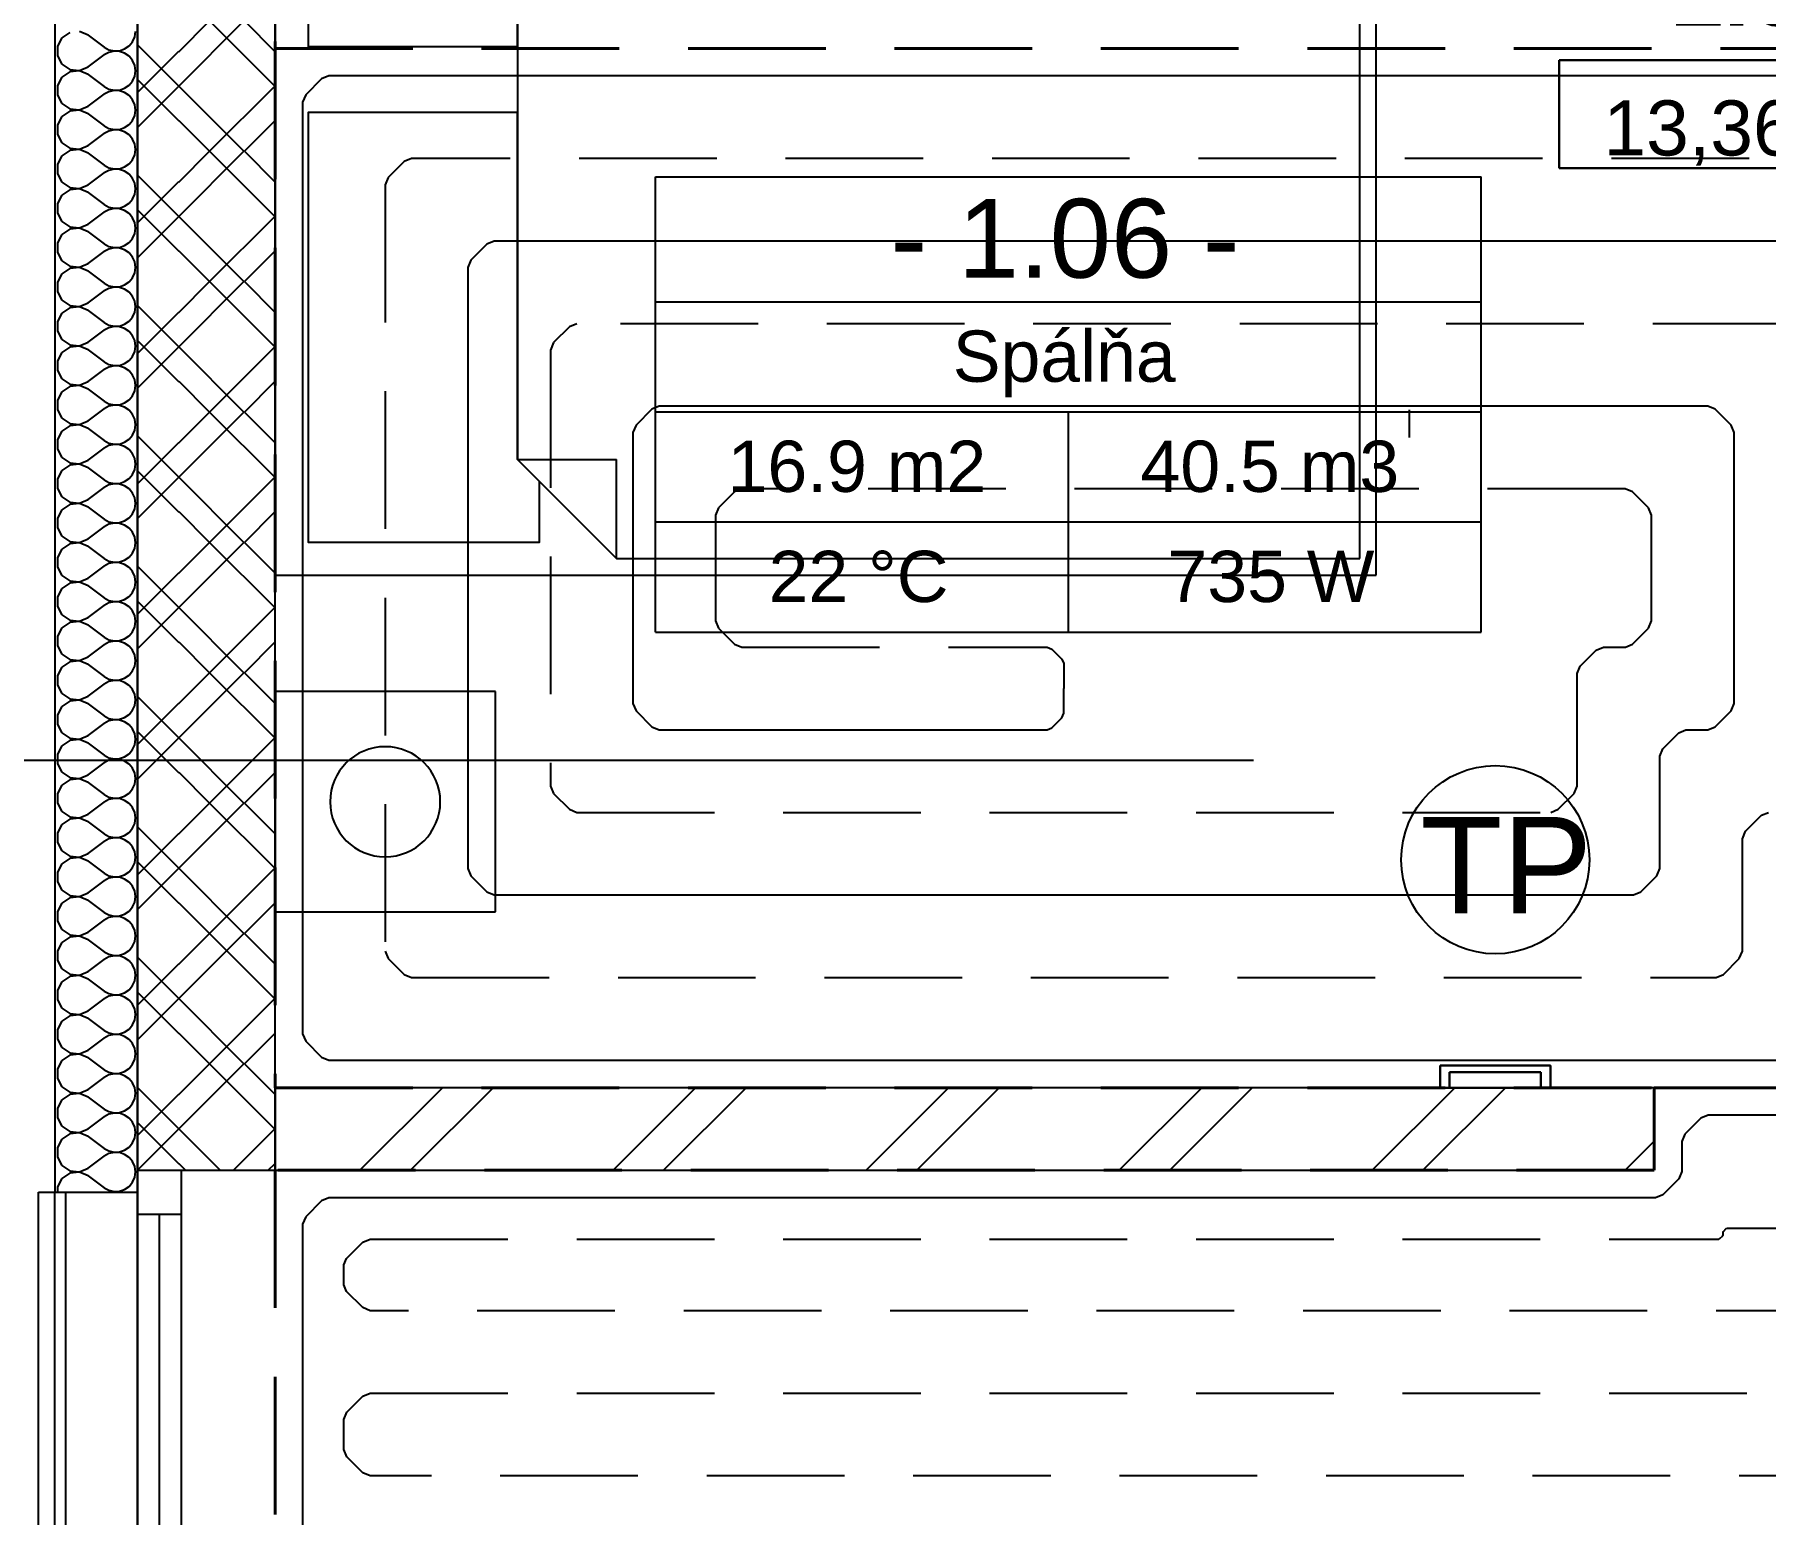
# Model space of a CAD drawing. Header units: millimetres. Extents: x 1046 to 74297, y -4150 to 54562.
# Drawn here: x 11103 to 14246, y 6105 to 8792 of the extents above; entities that cross this region are included whole.
import ezdxf
from ezdxf.enums import TextEntityAlignment as Align

# ---------------------------------------------------------------- set-up
doc = ezdxf.new("R2010")
doc.units = ezdxf.units.MM
doc.linetypes.add('DASH', pattern=[75, 50, -25])
for name, color, linetype in [('1__NP___MIESTNOSTIUK', 7, 'Continuous'), ('Interiér - nábytok', 252, 'Continuous'), ('Konstrukce – Dělicí čáry vrstev', 252, 'Continuous'), ('Konštrukcie - vodorovné nosné', 252, 'Continuous'), ('Konštrukcie - zvislé nosné', 252, 'Continuous'), ('ODVODN__POTRUBIE___PODL__VYK_', 7, 'Continuous'), ('OKRAJOV__DILAT_CIA_PDL', 2, 'Continuous'), ('Otvory – Okna', 252, 'Continuous'), ('PODLAHOVKA', 7, 'Continuous'), ('TABU_KY', 7, 'Continuous'), ('vyk-privod2', 7, 'Continuous'), ('vyk-vratka-ZARIADENIE', 7, 'Continuous'), ('Výplně – Řezové', 252, 'Continuous'), ('Z_NA_PRECHODOV_CH_POTRUB_', 7, 'Continuous'), ('Zóny', 252, 'Continuous'), ('Zóny – Razítka', 252, 'Continuous')]:
    doc.layers.add(name, color=color, linetype=linetype)
doc.layers.add('vyk_POPIS', color=7, linetype='Continuous', lineweight=20)
doc.styles.add('ARIAL', font='arial.ttf')
doc.styles.add('GENEROVANÝ_STYL_1', font='arial.ttf')
doc.styles.add('GENEROVANÝ_STYL_2', font='arialbd.ttf')

# ---------------------------------------------------------------- blocks, each defined once
blk = doc.blocks.new('Deska_26_1', base_point=(43748, 187047))
at = {"layer": 'Konštrukcie - vodorovné nosné', "flags": 128}
blk.add_lwpolyline([(43748, 187047), (43748, 566047), (561248, 566047), (561248, 1028547), (831248, 1028547), (831248, 137047), (623748, 137047), (623748, 187047), (507824, 187047)], close=True, dxfattribs=at)
blk = doc.blocks.new('SPÁLŇA_1.06_6_1', base_point=(191408, 459084))
at = {"layer": 'Zóny – Razítka'}
for p, q in [((209966, 458102), (172850, 458102)), ((172850, 458102), (172850, 448281)), ((172850, 458102), (209966, 458102)), ((172850, 448281), (172850, 458102)), ((209966, 448281), (209966, 458102)), ((209966, 458102), (209966, 448281)), ((172850, 448281), (209966, 448281)), ((209966, 448281), (172850, 448281))]:
    blk.add_line(p, q, dxfattribs=at)
at = {"layer": 'Zóny – Razítka', "insert": (191408, 455906), "char_height": 5000, "attachment_point": 2, "style": 'GENEROVANÝ_STYL_1'}
blk.add_mtext('\\A1;{\\pqc;\\pt0,2500;\\fArial|b0|i0|c238|p0;\\W1.000000;13,36\\fArial|b0|i0|c238|p0;\\W1.000000;\\A1{\\H.66x;\\S^  ;}\\fArial|b0|i0|c238|p0;\\W1.000000; m\\fArial|b0|i0|c238|p0;\\W1.000000;\\A1{\\H.66x;\\S2^  ;}}', dxfattribs=at)
at = {"layer": 'Zóny – Razítka'}
for tag, height, style, p in [('DUMMY_849', 6250, 'GENEROVANÝ_STYL_2', (199749, 468906)), ('ROOM_NUMBER', 6250, 'GENEROVANÝ_STYL_2', (191408, 467477)), ('DUMMY_850', 5000, 'GENEROVANÝ_STYL_1', (177761, 457120))]:
    blk.add_attdef(tag, text='', height=height, dxfattribs=dict(at, style=style)).set_placement(p, align=Align.TOP_CENTER)
blk = doc.blocks.new('Rozložení postele 27[9]_1', base_point=(56248, 456342))
at = {"layer": 'Interiér - nábytok'}
for p, q in [((56248, 501342), (56248, 411342)), ((154748, 456342), (154748, 499842)), ((156248, 411342), (156248, 501342)), ((78248, 490842), (78248, 456342)), ((78248, 456342), (78248, 421842)), ((154748, 412842), (154748, 456342)), ((78248, 421842), (87248, 412842)), ((78248, 421842), (87248, 421842)), ((87248, 412842), (87248, 421842)), ((87248, 412842), (154748, 412842)), ((56248, 411342), (156248, 411342)), ((76248, 400757), (56248, 400757)), ((56248, 400757), (56248, 380757)), ((76248, 380757), (76248, 400757)), ((56248, 380757), (76248, 380757))]:
    blk.add_line(p, q, dxfattribs=at)
at = {"layer": 'Interiér - nábytok', "flags": 128}
for points in [[(78248, 490842), (80248, 492842), (80248, 498342), (59248, 498342), (59248, 459342), (78248, 459342)], [(78248, 453342), (59248, 453342), (59248, 414342), (80248, 414342), (80248, 419842), (78248, 421842)]]:
    blk.add_lwpolyline(points, close=True, dxfattribs=at)
blk.add_lwpolyline([(66248, 395757, 1), (66248, 385757, 1)], format="xyb", close=True, dxfattribs=at)
blk = doc.blocks.new('Zeď_17_1', base_point=(56248, 357297))
at = {"layer": 'Výplně – Řezové'}
h = blk.add_hatch(dxfattribs=at)
h.set_pattern_fill('OBECNÁ___DVOJITÁ_1_4__1__E3', color=256, style=0, pattern_type=2)
h.set_pattern_definition([(45, (0, 0), (-11490.5, 11490.5), []), (45, (-2298, 2298), (-11490.5, 11490.5), [])])
h.paths.add_polyline_path([(56248, 357297), (181498, 357297), (181498, 364797), (56248, 364797)])
at = {"layer": 'Konštrukcie - zvislé nosné', "flags": 128}
for points in [[(181498, 364797), (56248, 364797)], [(56248, 364797), (56248, 357297)], [(181498, 357297), (181498, 364797)], [(56248, 357297), (181498, 357297)]]:
    blk.add_lwpolyline(points, dxfattribs=at)
blk = doc.blocks.new('*X214')
at = {"layer": 'Výplně – Řezové'}
for p, q in [((37616, 460612), (36891, 460130)), ((39284, 460357), (38482, 460694)), ((43502, 460226), (43570, 460714)), ((36891, 460130), (36480, 459363)), ((36480, 459363), (36480, 458494)), ((39284, 460357), (40712, 459286)), ((40712, 459286), (41144, 459047)), ((41144, 459047), (41623, 458936)), ((42116, 458960), (42582, 459117)), ((42582, 459117), (42988, 459396)), ((42988, 459396), (43303, 459775)), ((43303, 459775), (43502, 460226)), ((36480, 458494), (36891, 457727)), ((36891, 457727), (37616, 457245)), ((38482, 457163), (39284, 457500)), ((39284, 457500), (40712, 458571)), ((41144, 458810), (40712, 458571)), ((41623, 458921), (41144, 458810)), ((41623, 458936), (42116, 458960)), ((42116, 458897), (41623, 458921)), ((42582, 458740), (42116, 458897)), ((42988, 458461), (42582, 458740)), ((43303, 458082), (42988, 458461)), ((43502, 457631), (43303, 458082)), ((43570, 457143), (43502, 457631)), ((36891, 456559), (36480, 455792)), ((37616, 457040), (36891, 456559)), ((37616, 457245), (38482, 457163)), ((38482, 457122), (37616, 457040)), ((39284, 456786), (38482, 457122)), ((39284, 456786), (40712, 455714)), ((42582, 455546), (42988, 455825)), ((42988, 455825), (43303, 456204)), ((43303, 456204), (43502, 456655)), ((43502, 456655), (43570, 457143)), ((36480, 455792), (36480, 454922)), ((36480, 454922), (36891, 454156)), ((39284, 453929), (40712, 455000)), ((40712, 455714), (41144, 455476)), ((41144, 455238), (40712, 455000)), ((41144, 455476), (41623, 455364)), ((41623, 455350), (41144, 455238)), ((41623, 455364), (42116, 455388)), ((42116, 455326), (41623, 455350)), ((42116, 455388), (42582, 455546)), ((42582, 455169), (42116, 455326)), ((42988, 454890), (42582, 455169)), ((43303, 454510), (42988, 454890)), ((43502, 454059), (43303, 454510)), ((36891, 452987), (36480, 452221)), ((36891, 454156), (37616, 453674)), ((37616, 453469), (36891, 452987)), ((37616, 453674), (38482, 453592)), ((38482, 453551), (37616, 453469)), ((38482, 453592), (39284, 453929)), ((39284, 453214), (38482, 453551)), ((39284, 453214), (40712, 452143)), ((43303, 452633), (43502, 453083)), ((43570, 453571), (43502, 454059)), ((43502, 453083), (43570, 453571)), ((36480, 452221), (36480, 451351)), ((36480, 451351), (36891, 450584)), ((39284, 450357), (40712, 451429)), ((40712, 452143), (41144, 451904)), ((41144, 451667), (40712, 451429)), ((41144, 451904), (41623, 451793)), ((41623, 451778), (41144, 451667)), ((41623, 451793), (42116, 451817)), ((42116, 451755), (41623, 451778)), ((42116, 451817), (42582, 451974)), ((42582, 451597), (42116, 451755)), ((42582, 451974), (42988, 452253)), ((42988, 451318), (42582, 451597)), ((42988, 452253), (43303, 452633)), ((43303, 450939), (42988, 451318)), ((36891, 450584), (37616, 450103)), ((37616, 449897), (36891, 449416)), ((37616, 450103), (38482, 450020)), ((38482, 449980), (37616, 449897)), ((38482, 450020), (39284, 450357)), ((39284, 449643), (38482, 449980)), ((39284, 449643), (40712, 448571)), ((43502, 450488), (43303, 450939)), ((43570, 450000), (43502, 450488)), ((43502, 449512), (43570, 450000)), ((36891, 449416), (36480, 448649)), ((36480, 448649), (36480, 447779)), ((40712, 448571), (41144, 448333)), ((41144, 448096), (40712, 447857)), ((41144, 448333), (41623, 448222)), ((41623, 448207), (41144, 448096)), ((41623, 448222), (42116, 448245)), ((42116, 448183), (41623, 448207)), ((42116, 448245), (42582, 448403)), ((42582, 448026), (42116, 448183)), ((42582, 448403), (42988, 448682)), ((42988, 447747), (42582, 448026)), ((42988, 448682), (43303, 449061)), ((43303, 449061), (43502, 449512)), ((36480, 447779), (36891, 447013)), ((36891, 447013), (37616, 446531)), ((37616, 446531), (38482, 446449)), ((38482, 446408), (37616, 446326)), ((38482, 446449), (39284, 446786)), ((39284, 446071), (38482, 446408)), ((39284, 446786), (40712, 447857)), ((43303, 447367), (42988, 447747)), ((43502, 446917), (43303, 447367)), ((43570, 446429), (43502, 446917)), ((43502, 445941), (43570, 446429)), ((36891, 445844), (36480, 445078)), ((36480, 445078), (36480, 444208)), ((37616, 446326), (36891, 445844)), ((39284, 446071), (40712, 445000)), ((40712, 445000), (41144, 444762)), ((42116, 444674), (42582, 444831)), ((42582, 444831), (42988, 445110)), ((42988, 445110), (43303, 445490)), ((43303, 445490), (43502, 445941)), ((36480, 444208), (36891, 443441)), ((36891, 443441), (37616, 442960)), ((39284, 443214), (40712, 444286)), ((41144, 444524), (40712, 444286)), ((41144, 444762), (41623, 444650)), ((41623, 444636), (41144, 444524)), ((41623, 444650), (42116, 444674)), ((42116, 444612), (41623, 444636)), ((42582, 444454), (42116, 444612)), ((42988, 444175), (42582, 444454)), ((43303, 443796), (42988, 444175)), ((43502, 443345), (43303, 443796)), ((43570, 442857), (43502, 443345)), ((36891, 442273), (36480, 441506)), ((37616, 442755), (36891, 442273)), ((37616, 442960), (38482, 442878)), ((38482, 442837), (37616, 442755)), ((38482, 442878), (39284, 443214)), ((39284, 442500), (38482, 442837)), ((39284, 442500), (40712, 441429)), ((42988, 441539), (43303, 441918)), ((43303, 441918), (43502, 442369)), ((43502, 442369), (43570, 442857)), ((36480, 441506), (36480, 440637)), ((36480, 440637), (36891, 439870)), ((39284, 439643), (40712, 440714)), ((40712, 441429), (41144, 441190)), ((41144, 440953), (40712, 440714)), ((41144, 441190), (41623, 441079)), ((41623, 441064), (41144, 440953)), ((41623, 441079), (42116, 441103)), ((42116, 441040), (41623, 441064)), ((42116, 441103), (42582, 441260)), ((42582, 440883), (42116, 441040)), ((42582, 441260), (42988, 441539)), ((42988, 440604), (42582, 440883)), ((43303, 440225), (42988, 440604)), ((43502, 439774), (43303, 440225)), ((36891, 438702), (36480, 437935)), ((36891, 439870), (37616, 439388)), ((37616, 439183), (36891, 438702)), ((37616, 439388), (38482, 439306)), ((38482, 439265), (37616, 439183)), ((38482, 439306), (39284, 439643)), ((39284, 438929), (38482, 439265)), ((39284, 438929), (40712, 437857)), ((43303, 438347), (43502, 438798)), ((43570, 439286), (43502, 439774)), ((43502, 438798), (43570, 439286)), ((36480, 437935), (36480, 437065)), ((36480, 437065), (36891, 436298)), ((39284, 436071), (40712, 437143)), ((40712, 437857), (41144, 437619)), ((41144, 437381), (40712, 437143)), ((41144, 437619), (41623, 437507)), ((41623, 437493), (41144, 437381)), ((41623, 437507), (42116, 437531)), ((42116, 437469), (41623, 437493)), ((42116, 437531), (42582, 437689)), ((42582, 437311), (42116, 437469)), ((42582, 437689), (42988, 437968)), ((42988, 437032), (42582, 437311)), ((42988, 437968), (43303, 438347)), ((43303, 436653), (42988, 437032)), ((36891, 436298), (37616, 435817)), ((37616, 435612), (36891, 435130)), ((37616, 435817), (38482, 435735)), ((38482, 435694), (37616, 435612)), ((38482, 435735), (39284, 436071)), ((39284, 435357), (38482, 435694)), ((43502, 436202), (43303, 436653)), ((43570, 435714), (43502, 436202)), ((43502, 435226), (43570, 435714)), ((36891, 435130), (36480, 434363)), ((36480, 434363), (36480, 433494)), ((39284, 435357), (40712, 434286)), ((40712, 434286), (41144, 434047)), ((41144, 434047), (41623, 433936)), ((41623, 433921), (41144, 433810)), ((41623, 433936), (42116, 433960)), ((42116, 433897), (41623, 433921)), ((42116, 433960), (42582, 434117)), ((42582, 433740), (42116, 433897)), ((42582, 434117), (42988, 434396)), ((42988, 434396), (43303, 434775)), ((43303, 434775), (43502, 435226)), ((36480, 433494), (36891, 432727)), ((36891, 432727), (37616, 432245)), ((37616, 432245), (38482, 432163)), ((38482, 432163), (39284, 432500)), ((39284, 432500), (40712, 433571)), ((41144, 433810), (40712, 433571)), ((42988, 433461), (42582, 433740)), ((43303, 433082), (42988, 433461)), ((43502, 432631), (43303, 433082)), ((43570, 432143), (43502, 432631)), ((36891, 431559), (36480, 430792)), ((36480, 430792), (36480, 429922)), ((37616, 432040), (36891, 431559)), ((38482, 432122), (37616, 432040)), ((39284, 431786), (38482, 432122)), ((39284, 431786), (40712, 430714)), ((40712, 430714), (41144, 430476)), ((42582, 430546), (42988, 430825)), ((42988, 430825), (43303, 431204)), ((43303, 431204), (43502, 431655)), ((43502, 431655), (43570, 432143)), ((36480, 429922), (36891, 429156)), ((36891, 429156), (37616, 428674)), ((39284, 428929), (40712, 430000)), ((41144, 430238), (40712, 430000)), ((41144, 430476), (41623, 430364)), ((41623, 430350), (41144, 430238)), ((41623, 430364), (42116, 430388)), ((42116, 430326), (41623, 430350)), ((42116, 430388), (42582, 430546)), ((42582, 430169), (42116, 430326)), ((42988, 429890), (42582, 430169)), ((43303, 429510), (42988, 429890)), ((43502, 429059), (43303, 429510)), ((36891, 427987), (36480, 427221)), ((37616, 428469), (36891, 427987)), ((37616, 428674), (38482, 428592)), ((38482, 428551), (37616, 428469)), ((38482, 428592), (39284, 428929)), ((39284, 428214), (38482, 428551)), ((39284, 428214), (40712, 427143)), ((42988, 427253), (43303, 427633)), ((43303, 427633), (43502, 428083)), ((43570, 428571), (43502, 429059)), ((43502, 428083), (43570, 428571)), ((36480, 427221), (36480, 426351)), ((36480, 426351), (36891, 425584)), ((39284, 425357), (40712, 426429)), ((40712, 427143), (41144, 426904)), ((41144, 426667), (40712, 426429)), ((41144, 426904), (41623, 426793)), ((41623, 426778), (41144, 426667)), ((41623, 426793), (42116, 426817)), ((42116, 426755), (41623, 426778)), ((42116, 426817), (42582, 426974)), ((42582, 426597), (42116, 426755)), ((42582, 426974), (42988, 427253)), ((42988, 426318), (42582, 426597)), ((43303, 425939), (42988, 426318)), ((36891, 424416), (36480, 423649)), ((36891, 425584), (37616, 425103)), ((37616, 424897), (36891, 424416)), ((37616, 425103), (38482, 425020)), ((38482, 424980), (37616, 424897)), ((38482, 425020), (39284, 425357)), ((39284, 424643), (38482, 424980)), ((39284, 424643), (40712, 423571)), ((43502, 425488), (43303, 425939)), ((43303, 424061), (43502, 424512)), ((43570, 425000), (43502, 425488)), ((43502, 424512), (43570, 425000)), ((36480, 423649), (36480, 422779)), ((39284, 421786), (40712, 422857)), ((40712, 423571), (41144, 423333)), ((41144, 423096), (40712, 422857)), ((41144, 423333), (41623, 423222)), ((41623, 423207), (41144, 423096)), ((41623, 423222), (42116, 423245)), ((42116, 423183), (41623, 423207)), ((42116, 423245), (42582, 423403)), ((42582, 423026), (42116, 423183)), ((42582, 423403), (42988, 423682)), ((42988, 422747), (42582, 423026)), ((42988, 423682), (43303, 424061)), ((36480, 422779), (36891, 422013)), ((36891, 422013), (37616, 421531)), ((37616, 421326), (36891, 420844)), ((37616, 421531), (38482, 421449)), ((38482, 421408), (37616, 421326)), ((38482, 421449), (39284, 421786)), ((39284, 421071), (38482, 421408)), ((43303, 422367), (42988, 422747)), ((43502, 421917), (43303, 422367)), ((43570, 421429), (43502, 421917)), ((43502, 420941), (43570, 421429)), ((36891, 420844), (36480, 420078)), ((36480, 420078), (36480, 419208)), ((39284, 421071), (40712, 420000)), ((40712, 420000), (41144, 419762)), ((41144, 419762), (41623, 419650)), ((41623, 419650), (42116, 419674)), ((42116, 419674), (42582, 419831)), ((42582, 419831), (42988, 420110)), ((42988, 420110), (43303, 420490)), ((43303, 420490), (43502, 420941)), ((36480, 419208), (36891, 418441)), ((36891, 418441), (37616, 417960)), ((38482, 417878), (39284, 418214)), ((39284, 418214), (40712, 419286)), ((41144, 419524), (40712, 419286)), ((41623, 419636), (41144, 419524)), ((42116, 419612), (41623, 419636)), ((42582, 419454), (42116, 419612)), ((42988, 419175), (42582, 419454)), ((43303, 418796), (42988, 419175)), ((43502, 418345), (43303, 418796)), ((43570, 417857), (43502, 418345)), ((36891, 417273), (36480, 416506)), ((37616, 417755), (36891, 417273)), ((37616, 417960), (38482, 417878)), ((38482, 417837), (37616, 417755)), ((39284, 417500), (38482, 417837)), ((39284, 417500), (40712, 416429)), ((42582, 416260), (42988, 416539)), ((42988, 416539), (43303, 416918)), ((43303, 416918), (43502, 417369)), ((43502, 417369), (43570, 417857)), ((36480, 416506), (36480, 415637)), ((36480, 415637), (36891, 414870)), ((39284, 414643), (40712, 415714)), ((40712, 416429), (41144, 416190)), ((41144, 415953), (40712, 415714)), ((41144, 416190), (41623, 416079)), ((41623, 416064), (41144, 415953)), ((41623, 416079), (42116, 416103)), ((42116, 416040), (41623, 416064)), ((42116, 416103), (42582, 416260)), ((42582, 415883), (42116, 416040)), ((42988, 415604), (42582, 415883)), ((43303, 415225), (42988, 415604)), ((43502, 414774), (43303, 415225)), ((36891, 413702), (36480, 412935)), ((36891, 414870), (37616, 414388)), ((37616, 414183), (36891, 413702)), ((37616, 414388), (38482, 414306)), ((38482, 414265), (37616, 414183)), ((38482, 414306), (39284, 414643)), ((39284, 413929), (38482, 414265)), ((39284, 413929), (40712, 412857)), ((43303, 413347), (43502, 413798)), ((43570, 414286), (43502, 414774)), ((43502, 413798), (43570, 414286)), ((36480, 412935), (36480, 412065)), ((36480, 412065), (36891, 411298)), ((39284, 411071), (40712, 412143)), ((40712, 412857), (41144, 412619)), ((41144, 412381), (40712, 412143)), ((41144, 412619), (41623, 412507)), ((41623, 412493), (41144, 412381)), ((41623, 412507), (42116, 412531)), ((42116, 412469), (41623, 412493)), ((42116, 412531), (42582, 412689)), ((42582, 412311), (42116, 412469)), ((42582, 412689), (42988, 412968)), ((42988, 412032), (42582, 412311)), ((42988, 412968), (43303, 413347)), ((43303, 411653), (42988, 412032)), ((36891, 411298), (37616, 410817)), ((37616, 410612), (36891, 410130)), ((37616, 410817), (38482, 410735)), ((38482, 410694), (37616, 410612)), ((38482, 410735), (39284, 411071)), ((39284, 410357), (38482, 410694)), ((39284, 410357), (40712, 409286)), ((43502, 411202), (43303, 411653)), ((43570, 410714), (43502, 411202)), ((43502, 410226), (43570, 410714)), ((36891, 410130), (36480, 409363)), ((36480, 409363), (36480, 408494)), ((40712, 409286), (41144, 409047)), ((41144, 408810), (40712, 408571)), ((41144, 409047), (41623, 408936)), ((41623, 408921), (41144, 408810)), ((41623, 408936), (42116, 408960)), ((42116, 408897), (41623, 408921)), ((42116, 408960), (42582, 409117)), ((42582, 408740), (42116, 408897)), ((42582, 409117), (42988, 409396)), ((42988, 408461), (42582, 408740)), ((42988, 409396), (43303, 409775)), ((43303, 409775), (43502, 410226)), ((36480, 408494), (36891, 407727)), ((36891, 407727), (37616, 407245)), ((37616, 407245), (38482, 407163)), ((38482, 407122), (37616, 407040)), ((38482, 407163), (39284, 407500)), ((39284, 406786), (38482, 407122)), ((39284, 407500), (40712, 408571)), ((43303, 408082), (42988, 408461)), ((43502, 407631), (43303, 408082)), ((43570, 407143), (43502, 407631)), ((43502, 406655), (43570, 407143)), ((36891, 406559), (36480, 405792)), ((36480, 405792), (36480, 404922)), ((37616, 407040), (36891, 406559)), ((39284, 406786), (40712, 405714)), ((40712, 405714), (41144, 405476)), ((42116, 405388), (42582, 405546)), ((42582, 405546), (42988, 405825)), ((42988, 405825), (43303, 406204)), ((43303, 406204), (43502, 406655)), ((36480, 404922), (36891, 404156)), ((36891, 404156), (37616, 403674)), ((39284, 403929), (40712, 405000)), ((41144, 405238), (40712, 405000)), ((41144, 405476), (41623, 405364)), ((41623, 405350), (41144, 405238)), ((41623, 405364), (42116, 405388)), ((42116, 405326), (41623, 405350)), ((42582, 405169), (42116, 405326)), ((42988, 404890), (42582, 405169)), ((43303, 404510), (42988, 404890)), ((43502, 404059), (43303, 404510)), ((43570, 403571), (43502, 404059)), ((36891, 402987), (36480, 402221)), ((37616, 403469), (36891, 402987)), ((37616, 403674), (38482, 403592)), ((38482, 403551), (37616, 403469)), ((38482, 403592), (39284, 403929)), ((39284, 403214), (38482, 403551)), ((39284, 403214), (40712, 402143)), ((42988, 402253), (43303, 402633)), ((43303, 402633), (43502, 403083)), ((43502, 403083), (43570, 403571)), ((36480, 402221), (36480, 401351)), ((36480, 401351), (36891, 400584)), ((39284, 400357), (40712, 401429)), ((40712, 402143), (41144, 401904)), ((41144, 401667), (40712, 401429)), ((41144, 401904), (41623, 401793)), ((41623, 401778), (41144, 401667)), ((41623, 401793), (42116, 401817)), ((42116, 401755), (41623, 401778)), ((42116, 401817), (42582, 401974)), ((42582, 401597), (42116, 401755)), ((42582, 401974), (42988, 402253)), ((42988, 401318), (42582, 401597)), ((43303, 400939), (42988, 401318)), ((43502, 400488), (43303, 400939)), ((36891, 399416), (36480, 398649)), ((36891, 400584), (37616, 400103)), ((37616, 399897), (36891, 399416)), ((37616, 400103), (38482, 400020)), ((38482, 399980), (37616, 399897)), ((38482, 400020), (39284, 400357)), ((39284, 399643), (38482, 399980)), ((39284, 399643), (40712, 398571)), ((43303, 399061), (43502, 399512)), ((43570, 400000), (43502, 400488)), ((43502, 399512), (43570, 400000)), ((36480, 398649), (36480, 397779)), ((36480, 397779), (36891, 397013)), ((39284, 396786), (40712, 397857)), ((40712, 398571), (41144, 398333)), ((41144, 398096), (40712, 397857)), ((41144, 398333), (41623, 398222)), ((41623, 398207), (41144, 398096)), ((41623, 398222), (42116, 398245)), ((42116, 398183), (41623, 398207)), ((42116, 398245), (42582, 398403)), ((42582, 398026), (42116, 398183)), ((42582, 398403), (42988, 398682)), ((42988, 397747), (42582, 398026)), ((42988, 398682), (43303, 399061)), ((43303, 397367), (42988, 397747)), ((36891, 397013), (37616, 396531)), ((37616, 396326), (36891, 395844)), ((37616, 396531), (38482, 396449)), ((38482, 396408), (37616, 396326)), ((38482, 396449), (39284, 396786)), ((39284, 396071), (38482, 396408)), ((43502, 396917), (43303, 397367)), ((43570, 396429), (43502, 396917)), ((43502, 395941), (43570, 396429)), ((36891, 395844), (36480, 395078)), ((36480, 395078), (36480, 394208)), ((39284, 396071), (40712, 395000)), ((40712, 395000), (41144, 394762)), ((41144, 394524), (40712, 394286)), ((41144, 394762), (41623, 394650)), ((41623, 394636), (41144, 394524)), ((41623, 394650), (42116, 394674)), ((42116, 394612), (41623, 394636)), ((42116, 394674), (42582, 394831)), ((42582, 394454), (42116, 394612)), ((42582, 394831), (42988, 395110)), ((42988, 395110), (43303, 395490)), ((43303, 395490), (43502, 395941)), ((36480, 394208), (36891, 393441)), ((36891, 393441), (37616, 392960)), ((37616, 392960), (38482, 392878)), ((38482, 392878), (39284, 393214)), ((39284, 393214), (40712, 394286)), ((42988, 394175), (42582, 394454)), ((43303, 393796), (42988, 394175)), ((43502, 393345), (43303, 393796)), ((43570, 392857), (43502, 393345)), ((36891, 392273), (36480, 391506)), ((36480, 391506), (36480, 390637)), ((37616, 392755), (36891, 392273)), ((38482, 392837), (37616, 392755)), ((39284, 392500), (38482, 392837)), ((39284, 392500), (40712, 391429)), ((40712, 391429), (41144, 391190)), ((42582, 391260), (42988, 391539)), ((42988, 391539), (43303, 391918)), ((43303, 391918), (43502, 392369)), ((43502, 392369), (43570, 392857)), ((36480, 390637), (36891, 389870)), ((36891, 389870), (37616, 389388)), ((39284, 389643), (40712, 390714)), ((41144, 390953), (40712, 390714)), ((41144, 391190), (41623, 391079)), ((41623, 391064), (41144, 390953)), ((41623, 391079), (42116, 391103)), ((42116, 391040), (41623, 391064)), ((42116, 391103), (42582, 391260)), ((42582, 390883), (42116, 391040)), ((42988, 390604), (42582, 390883)), ((43303, 390225), (42988, 390604)), ((43502, 389774), (43303, 390225)), ((36891, 388702), (36480, 387935)), ((37616, 389183), (36891, 388702)), ((37616, 389388), (38482, 389306)), ((38482, 389265), (37616, 389183)), ((38482, 389306), (39284, 389643)), ((39284, 388929), (38482, 389265)), ((39284, 388929), (40712, 387857)), ((42988, 387968), (43303, 388347)), ((43303, 388347), (43502, 388798)), ((43570, 389286), (43502, 389774)), ((43502, 388798), (43570, 389286)), ((36480, 387935), (36480, 387065)), ((36480, 387065), (36891, 386298)), ((39284, 386071), (40712, 387143)), ((40712, 387857), (41144, 387619)), ((41144, 387381), (40712, 387143)), ((41144, 387619), (41623, 387507)), ((41623, 387493), (41144, 387381)), ((41623, 387507), (42116, 387531)), ((42116, 387469), (41623, 387493)), ((42116, 387531), (42582, 387689)), ((42582, 387311), (42116, 387469)), ((42582, 387689), (42988, 387968)), ((42988, 387032), (42582, 387311)), ((43303, 386653), (42988, 387032)), ((36891, 385130), (36480, 384363)), ((36891, 386298), (37616, 385817)), ((37616, 385612), (36891, 385130)), ((37616, 385817), (38482, 385735)), ((38482, 385694), (37616, 385612)), ((38482, 385735), (39284, 386071)), ((39284, 385357), (38482, 385694)), ((39284, 385357), (40712, 384286)), ((43502, 386202), (43303, 386653)), ((43303, 384775), (43502, 385226)), ((43570, 385714), (43502, 386202)), ((43502, 385226), (43570, 385714)), ((36480, 384363), (36480, 383494)), ((39284, 382500), (40712, 383571)), ((40712, 384286), (41144, 384047)), ((41144, 383810), (40712, 383571)), ((41144, 384047), (41623, 383936)), ((41623, 383921), (41144, 383810)), ((41623, 383936), (42116, 383960)), ((42116, 383897), (41623, 383921)), ((42116, 383960), (42582, 384117)), ((42582, 383740), (42116, 383897)), ((42582, 384117), (42988, 384396)), ((42988, 383461), (42582, 383740)), ((42988, 384396), (43303, 384775)), ((36480, 383494), (36891, 382727)), ((36891, 382727), (37616, 382245)), ((37616, 382040), (36891, 381559)), ((37616, 382245), (38482, 382163)), ((38482, 382122), (37616, 382040)), ((38482, 382163), (39284, 382500)), ((39284, 381786), (38482, 382122)), ((43303, 383082), (42988, 383461)), ((43502, 382631), (43303, 383082)), ((43570, 382143), (43502, 382631)), ((43502, 381655), (43570, 382143)), ((36891, 381559), (36480, 380792)), ((36480, 380792), (36480, 379922)), ((39284, 381786), (40712, 380714)), ((40712, 380714), (41144, 380476)), ((41144, 380476), (41623, 380364)), ((41623, 380364), (42116, 380388)), ((42116, 380388), (42582, 380546)), ((42582, 380546), (42988, 380825)), ((42988, 380825), (43303, 381204)), ((43303, 381204), (43502, 381655)), ((36480, 379922), (36891, 379156)), ((36891, 379156), (37616, 378674)), ((38482, 378592), (39284, 378929)), ((39284, 378929), (40712, 380000)), ((41144, 380238), (40712, 380000)), ((41623, 380350), (41144, 380238)), ((42116, 380326), (41623, 380350)), ((42582, 380169), (42116, 380326)), ((42988, 379890), (42582, 380169)), ((43303, 379510), (42988, 379890)), ((43502, 379059), (43303, 379510)), ((43570, 378571), (43502, 379059)), ((36891, 377987), (36480, 377221)), ((37616, 378469), (36891, 377987)), ((37616, 378674), (38482, 378592)), ((38482, 378551), (37616, 378469)), ((39284, 378214), (38482, 378551)), ((39284, 378214), (40712, 377143)), ((42582, 376974), (42988, 377253)), ((42988, 377253), (43303, 377633)), ((43303, 377633), (43502, 378083)), ((43502, 378083), (43570, 378571)), ((36480, 377221), (36480, 376351)), ((36480, 376351), (36891, 375584)), ((39284, 375357), (40712, 376429)), ((40712, 377143), (41144, 376904)), ((41144, 376667), (40712, 376429)), ((41144, 376904), (41623, 376793)), ((41623, 376778), (41144, 376667)), ((41623, 376793), (42116, 376817)), ((42116, 376755), (41623, 376778)), ((42116, 376817), (42582, 376974)), ((42582, 376597), (42116, 376755)), ((42988, 376318), (42582, 376597)), ((43303, 375939), (42988, 376318)), ((43502, 375488), (43303, 375939)), ((36891, 374416), (36480, 373649)), ((36891, 375584), (37616, 375103)), ((37616, 374897), (36891, 374416)), ((37616, 375103), (38482, 375020)), ((38482, 374980), (37616, 374897)), ((38482, 375020), (39284, 375357)), ((39284, 374643), (38482, 374980)), ((39284, 374643), (40712, 373571)), ((43303, 374061), (43502, 374512)), ((43570, 375000), (43502, 375488)), ((43502, 374512), (43570, 375000)), ((36480, 373649), (36480, 372779)), ((36480, 372779), (36891, 372013)), ((39284, 371786), (40712, 372857)), ((40712, 373571), (41144, 373333)), ((41144, 373096), (40712, 372857)), ((41144, 373333), (41623, 373222)), ((41623, 373207), (41144, 373096)), ((41623, 373222), (42116, 373245)), ((42116, 373183), (41623, 373207)), ((42116, 373245), (42582, 373403)), ((42582, 373026), (42116, 373183)), ((42582, 373403), (42988, 373682)), ((42988, 372747), (42582, 373026)), ((42988, 373682), (43303, 374061)), ((43303, 372367), (42988, 372747)), ((36891, 372013), (37616, 371531)), ((37616, 371326), (36891, 370844)), ((37616, 371531), (38482, 371449)), ((38482, 371408), (37616, 371326)), ((38482, 371449), (39284, 371786)), ((39284, 371071), (38482, 371408)), ((39284, 371071), (40712, 370000)), ((43502, 371917), (43303, 372367)), ((43570, 371429), (43502, 371917)), ((43502, 370941), (43570, 371429)), ((36891, 370844), (36480, 370078)), ((36480, 370078), (36480, 369208)), ((40712, 370000), (41144, 369762)), ((41144, 369524), (40712, 369286)), ((41144, 369762), (41623, 369650)), ((41623, 369636), (41144, 369524)), ((41623, 369650), (42116, 369674)), ((42116, 369612), (41623, 369636)), ((42116, 369674), (42582, 369831)), ((42582, 369454), (42116, 369612)), ((42582, 369831), (42988, 370110)), ((42988, 369175), (42582, 369454)), ((42988, 370110), (43303, 370490)), ((43303, 370490), (43502, 370941)), ((36480, 369208), (36891, 368441)), ((36891, 368441), (37616, 367960)), ((37616, 367960), (38482, 367878)), ((38482, 367837), (37616, 367755)), ((38482, 367878), (39284, 368214)), ((39284, 367500), (38482, 367837)), ((39284, 368214), (40712, 369286)), ((43303, 368796), (42988, 369175)), ((43502, 368345), (43303, 368796)), ((43570, 367857), (43502, 368345)), ((43502, 367369), (43570, 367857)), ((36891, 367273), (36480, 366506)), ((36480, 366506), (36480, 365637)), ((37616, 367755), (36891, 367273)), ((39284, 367500), (40712, 366429)), ((40712, 366429), (41144, 366190)), ((42116, 366103), (42582, 366260)), ((42582, 366260), (42988, 366539)), ((42988, 366539), (43303, 366918)), ((43303, 366918), (43502, 367369)), ((36480, 365637), (36891, 364870)), ((36891, 364870), (37616, 364388)), ((39284, 364643), (40712, 365714)), ((41144, 365953), (40712, 365714)), ((41144, 366190), (41623, 366079)), ((41623, 366064), (41144, 365953)), ((41623, 366079), (42116, 366103)), ((42116, 366040), (41623, 366064)), ((42582, 365883), (42116, 366040)), ((42988, 365604), (42582, 365883)), ((43303, 365225), (42988, 365604)), ((43502, 364774), (43303, 365225)), ((43570, 364286), (43502, 364774)), ((36891, 363702), (36480, 362935)), ((37616, 364183), (36891, 363702)), ((37616, 364388), (38482, 364306)), ((38482, 364265), (37616, 364183)), ((38482, 364306), (39284, 364643)), ((39284, 363929), (38482, 364265)), ((39284, 363929), (40712, 362857)), ((42988, 362968), (43303, 363347)), ((43303, 363347), (43502, 363798)), ((43502, 363798), (43570, 364286)), ((36480, 362935), (36480, 362065)), ((36480, 362065), (36891, 361298)), ((39284, 361071), (40712, 362143)), ((40712, 362857), (41144, 362619)), ((41144, 362381), (40712, 362143)), ((41144, 362619), (41623, 362507)), ((41623, 362493), (41144, 362381)), ((41623, 362507), (42116, 362531)), ((42116, 362469), (41623, 362493)), ((42116, 362531), (42582, 362689)), ((42582, 362311), (42116, 362469)), ((42582, 362689), (42988, 362968)), ((42988, 362032), (42582, 362311)), ((43303, 361653), (42988, 362032)), ((43502, 361202), (43303, 361653)), ((36891, 360130), (36480, 359363)), ((36891, 361298), (37616, 360817)), ((37616, 360612), (36891, 360130)), ((37616, 360817), (38482, 360735)), ((38482, 360694), (37616, 360612)), ((38482, 360735), (39284, 361071)), ((39284, 360357), (38482, 360694)), ((39284, 360357), (40712, 359286)), ((43303, 359775), (43502, 360226)), ((43570, 360714), (43502, 361202)), ((43502, 360226), (43570, 360714)), ((36480, 359363), (36480, 358494)), ((36480, 358494), (36891, 357727)), ((39284, 357500), (40712, 358571)), ((40712, 359286), (41144, 359047)), ((41144, 358810), (40712, 358571)), ((41144, 359047), (41623, 358936)), ((41623, 358921), (41144, 358810)), ((41623, 358936), (42116, 358960)), ((42116, 358897), (41623, 358921)), ((42116, 358960), (42582, 359117)), ((42582, 358740), (42116, 358897)), ((42582, 359117), (42988, 359396)), ((42988, 358461), (42582, 358740)), ((42988, 359396), (43303, 359775)), ((43303, 358082), (42988, 358461)), ((36891, 357727), (37616, 357245)), ((37616, 357040), (36891, 356559)), ((37616, 357245), (38482, 357163)), ((38482, 357122), (37616, 357040)), ((38482, 357163), (39284, 357500)), ((39284, 356786), (38482, 357122)), ((43502, 357631), (43303, 358082)), ((43570, 357143), (43502, 357631)), ((43502, 356655), (43570, 357143)), ((36891, 356559), (36480, 355792)), ((36480, 355792), (36480, 355297)), ((39284, 356786), (40712, 355714)), ((40712, 355714), (41144, 355476)), ((41144, 355476), (41623, 355364)), ((41623, 355350), (41395, 355297)), ((41623, 355364), (42116, 355388)), ((42116, 355326), (41623, 355350)), ((42116, 355388), (42582, 355546)), ((42202, 355297), (42116, 355326)), ((42582, 355546), (42988, 355825)), ((42988, 355825), (43303, 356204)), ((43303, 356204), (43502, 356655))]:
    blk.add_line(p, q, dxfattribs=at)
blk = doc.blocks.new('*X218')
at = {"layer": 'Výplně – Řezové'}
for p, q in [((47500, 458869), (50294, 461662)), ((47500, 455744), (53419, 461662)), ((50294, 461662), (56248, 455708)), ((53456, 461662), (56248, 458871)), ((43748, 459496), (47500, 455744)), ((43748, 455154), (47500, 458906)), ((43748, 456333), (47500, 452581)), ((43748, 451992), (47500, 455744)), ((47500, 455744), (53419, 449825)), ((50294, 449825), (56248, 455779)), ((47500, 452619), (50294, 449825)), ((53456, 449825), (56248, 452617)), ((47500, 447031), (50294, 449825)), ((47500, 443906), (53419, 449825)), ((50294, 449825), (56248, 443871)), ((53456, 449825), (56248, 447033)), ((43748, 447658), (47500, 443906)), ((43748, 443317), (47500, 447069)), ((43748, 444496), (47500, 440744)), ((43748, 440154), (47500, 443906)), ((47500, 443906), (53419, 437988)), ((50294, 437988), (56248, 443942)), ((47500, 440781), (50294, 437988)), ((53456, 437988), (56248, 440779)), ((47500, 435194), (50294, 437988)), ((47500, 432069), (53419, 437988)), ((50294, 437988), (56248, 432033)), ((53456, 437988), (56248, 435196)), ((43748, 435821), (47500, 432069)), ((43748, 431479), (47500, 435231)), ((43748, 432658), (47500, 428906)), ((43748, 428317), (47500, 432069)), ((47500, 432069), (53419, 426150)), ((50294, 426150), (56248, 432104)), ((47500, 428944), (50294, 426150)), ((53456, 426150), (56248, 428942)), ((47500, 423356), (50294, 426150)), ((47500, 420231), (53419, 426150)), ((50294, 426150), (56248, 420196)), ((53456, 426150), (56248, 423358)), ((43748, 423983), (47500, 420231)), ((43748, 419642), (47500, 423394)), ((43748, 420821), (47500, 417069)), ((43748, 416479), (47500, 420231)), ((47500, 420231), (53419, 414312)), ((50294, 414312), (56248, 420267)), ((47500, 417106), (50294, 414312)), ((53456, 414312), (56248, 417104)), ((47500, 411519), (50294, 414312)), ((47500, 408394), (53419, 414312)), ((50294, 414312), (56248, 408358)), ((53456, 414312), (56248, 411521)), ((43748, 412146), (47500, 408394)), ((43748, 407804), (47500, 411556)), ((43748, 408983), (47500, 405231)), ((43748, 404642), (47500, 408394)), ((47500, 408394), (53419, 402475)), ((50294, 402475), (56248, 408429)), ((47500, 405269), (50294, 402475)), ((53456, 402475), (56248, 405267)), ((47500, 399681), (50294, 402475)), ((47500, 396556), (53419, 402475)), ((50294, 402475), (56248, 396521)), ((53456, 402475), (56248, 399683)), ((43748, 400308), (47500, 396556)), ((43748, 395967), (47500, 399719)), ((43748, 397146), (47500, 393394)), ((43748, 392804), (47500, 396556)), ((47500, 396556), (53419, 390638)), ((50294, 390638), (56248, 396592)), ((47500, 393431), (50294, 390638)), ((53456, 390638), (56248, 393429)), ((47500, 387844), (50294, 390638)), ((47500, 384719), (53419, 390638)), ((50294, 390638), (56248, 384683)), ((53456, 390638), (56248, 387846)), ((43748, 388471), (47500, 384719)), ((43748, 384129), (47500, 387881)), ((43748, 385308), (47500, 381556)), ((43748, 380967), (47500, 384719)), ((47500, 384719), (53419, 378800)), ((50294, 378800), (56248, 384754)), ((47500, 381594), (50294, 378800)), ((53456, 378800), (56248, 381592)), ((47500, 376006), (50294, 378800)), ((47500, 372881), (53419, 378800)), ((50294, 378800), (56248, 372846)), ((53456, 378800), (56248, 376008)), ((43748, 376633), (47500, 372881)), ((43748, 372292), (47500, 376044)), ((43748, 373471), (47500, 369719)), ((43748, 369129), (47500, 372881)), ((47500, 372881), (53419, 366962)), ((50294, 366962), (56248, 372917)), ((47500, 369756), (50294, 366962)), ((53456, 366962), (56248, 369754)), ((47500, 364169), (50294, 366962)), ((47500, 361044), (53419, 366962)), ((50294, 366962), (56248, 361008)), ((53456, 366962), (56248, 364171)), ((43748, 364796), (47500, 361044)), ((43748, 360454), (47500, 364206)), ((43748, 361633), (47500, 357881)), ((43753, 357297), (47500, 361044)), ((47500, 361044), (51247, 357297)), ((52466, 357297), (56248, 361079)), ((47500, 357919), (48122, 357297)), ((55628, 357297), (56248, 357917))]:
    blk.add_line(p, q, dxfattribs=at)
blk = doc.blocks.new('Okno 27')
at = {"layer": 'Otvory – Okna'}
for p, q in [((-27500, 0), (-27500, 8500)), ((27500, 0), (27500, 8500)), ((-27500, 0), (-23500, 0)), ((-27500, -4000), (-27500, 0)), ((-27500, -4000), (-27500, 0)), ((-23500, 0), (-23500, -4000)), ((-23500, 0), (23500, 0)), ((23500, -4000), (23500, 0)), ((23500, 0), (27500, 0)), ((27500, -4000), (27500, 0)), ((27500, -4000), (27500, 0)), ((-23500, -2000), (23500, -2000)), ((-23500, -4000), (-27500, -4000)), ((-25500, -4000), (-27500, -4000)), ((-25500, -4000), (-27500, -4000)), ((-25500, -11500), (-25500, -4000)), ((23500, -4000), (-23500, -4000)), ((27500, -4000), (23500, -4000)), ((25500, -4000), (27500, -4000)), ((25500, -4000), (27500, -4000)), ((25500, -11500), (25500, -4000)), ((-25500, -10500), (25500, -10500)), ((-25500, -11500), (-25500, -13000)), ((-25500, -11500), (25500, -11500)), ((25500, -13000), (25500, -11500)), ((-25500, -13000), (25500, -13000))]:
    blk.add_line(p, q, dxfattribs=at)
blk = doc.blocks.new('A$Ca9295a0e')
at = {"layer": 'Konstrukce – Dělicí čáry vrstev'}
blk.add_line((825, 9343.5), (825, 5418.5), dxfattribs=at)
at = {"layer": 'Konštrukcie - zvislé nosné'}
for p, q in [((825, 5378.5), (825, 5418.5)), ((825, 5418.5), (905, 5418.5)), ((905, 5418.5), (1075, 5418.5)), ((675, 5378.5), (825, 5378.5))]:
    blk.add_line(p, q, dxfattribs=at)
at = {"layer": 'Konštrukcie - zvislé nosné', "flags": 128}
for points in [[(675, 9743.5), (675, 5378.5)], [(1075, 5418.5), (1075, 9343.5)]]:
    blk.add_lwpolyline(points, dxfattribs=at)
at = {"layer": 'Interiér - nábytok', "xscale": 0.02, "yscale": 0.02, "zscale": 0.02}
blk.add_blockref('Rozložení postele 27[9]_1', (1075, 7399.5), dxfattribs=at)
at = {"layer": 'Konštrukcie - vodorovné nosné', "xscale": 0.02, "yscale": 0.02, "zscale": 0.02}
blk.add_blockref('Deska_26_1', (825, 2013.5), dxfattribs=at)
at = {"layer": 'Konštrukcie - zvislé nosné', "xscale": 0.02, "yscale": 0.02, "zscale": 0.02}
for name, p in [('*X214', (-50, -1727.4)), ('*X218', (-50, -1727.4)), ('Zeď_17_1', (1075, 5418.5))]:
    blk.add_blockref(name, p, dxfattribs=at)
at = {"layer": 'Otvory – Okna', "xscale": -0.02, "yscale": 0.02, "zscale": 999.9999999999999, "rotation": 270}
blk.add_blockref('Okno 27', (905, 4868.5), dxfattribs=at)
at = {"layer": 'Zóny', "xscale": 0.02, "yscale": 0.02, "zscale": 0.02}
blk.add_blockref('SPÁLŇA_1.06_6_1', (3778.2, 7454.3), dxfattribs=at).add_auto_attribs({'ROOM_NUMBER': '1.06'})
blk = doc.blocks.new('A$Cacebdfa7')
blk.add_blockref('A$Ca9295a0e', (2747.1, 1041.4))
at = {"layer": '1__NP___MIESTNOSTIUK', "color": 18}
for p, q in [((4512.9, 8037.4), (4512.9, 8264.4)), ((4512.9, 8264.4), (6012.9, 8264.4)), ((6012.9, 8037.4), (6012.9, 8264.4)), ((4512.9, 7837.4), (4512.9, 8037.4)), ((4512.9, 8037.4), (6012.9, 8037.4)), ((4512.9, 8037.4), (6012.9, 8037.4)), ((6012.9, 7837.4), (6012.9, 8037.4)), ((4512.9, 7637.4), (4512.9, 7837.4)), ((4512.9, 7837.4), (6012.9, 7837.4)), ((4512.9, 7837.4), (6012.9, 7837.4)), ((5262.9, 7637.4), (5262.9, 7837.4)), ((6012.9, 7637.4), (6012.9, 7837.4)), ((4512.9, 7437.4), (4512.9, 7637.4)), ((4512.9, 7637.4), (6012.9, 7637.4)), ((4512.9, 7637.4), (6012.9, 7637.4)), ((5262.9, 7437.4), (5262.9, 7637.4)), ((6012.9, 7437.4), (6012.9, 7637.4)), ((4512.9, 7437.4), (6012.9, 7437.4))]:
    blk.add_line(p, q, dxfattribs=at)
at = {"layer": 'ODVODN__POTRUBIE___PODL__VYK_', "color": 172, "linetype": 'DASH'}
blk.add_line((5882.5, 7790.9), (5882.5, 7840.9), dxfattribs=at)
at = {"layer": 'OKRAJOV__DILAT_CIA_PDL', "color": 116, "linetype": 'DASH', "lineweight": 40, "ltscale": 5, "true_color": 0x136734}
blk.add_line((3822.1, 8497.4), (7322.1, 8497.4), dxfattribs=at)
for points in [[(7322.1, 10384.9), (3822.1, 10384.9), (3822.1, 6609.9), (7322.1, 6609.9), (7322.1, 10384.9)], [(7322.1, 6459.9), (7322.1, 6609.9), (6327.1, 6609.9), (6327.1, 6459.9), (3822.1, 6459.9), (3822.1, 3304.9), (6302.1, 3304.9), (6302.1, 5354.9), (7002.6, 5354.9), (7017.6, 5354.9), (7017.6, 5204.9), (6452.1, 5204.9), (6452.1, 3454.9), (7882.1, 3454.9), (7892.8, 3732.4), (8811.4, 3727.6), (8794.8, 5204.9), (7817.6, 5204.9), (7817.6, 5354.9), (8390.2, 5354.9), (8390.2, 6459.9), (7322.1, 6459.9)]]:
    blk.add_lwpolyline(points, dxfattribs=at)
at = {"layer": 'PODLAHOVKA', "color": 12, "ltscale": 5}
for p, q in [((6411.5, 6554.4), (6382.6, 6525.5)), ((6424.9, 6559.9), (6411.5, 6554.4)), ((6689.2, 6559.9), (6424.9, 6559.9)), ((6382.6, 6525.5), (6377.1, 6512.1)), ((6377.1, 6512.1), (6377.1, 6457.7)), ((6371.5, 6444.4), (6342.6, 6415.5)), ((6377.1, 6457.7), (6371.5, 6444.4)), ((6342.6, 6415.5), (6329.2, 6409.9)), ((3906.5, 6404.4), (3877.6, 6375.5)), ((3919.9, 6409.9), (3906.5, 6404.4)), ((6329.2, 6409.9), (3919.9, 6409.9)), ((3877.6, 6375.5), (3872.1, 6362.1)), ((3872.1, 6362.1), (3872.1, 3402.7))]:
    blk.add_line(p, q, dxfattribs=at)
for points in [[(7024.2, 8447.4), (3919.9, 8447.4), (3906.5, 8441.9), (3877.6, 8413), (3872.1, 8399.6), (3872.1, 6707.7), (3877.6, 6694.4), (3906.5, 6665.5), (3919.9, 6659.9), (6589.2, 6659.9)], [(6724.2, 8147.4), (4219.9, 8147.4), (4206.5, 8141.9), (4177.6, 8113), (4172.1, 8099.6), (4172.1, 7007.7), (4177.6, 6994.4), (4206.5, 6965.5), (4219.9, 6959.9), (6289.2, 6959.9), (6302.5, 6965.5), (6331.5, 6994.4), (6337, 7007.7), (6337, 7212.1), (6342.5, 7225.5), (6371.6, 7254.6), (6384.6, 7259.9), (6424.5, 7259.9), (6437.4, 7265.3), (6466.5, 7294.4), (6472.1, 7307.7), (6472.1, 7799.6), (6466.5, 7813), (6437.6, 7841.9), (6424.2, 7847.4), (4519.9, 7847.4), (4506.5, 7841.9), (4477.6, 7813), (4472.1, 7799.6), (4472.1, 7307.7), (4477.6, 7294.4), (4506.5, 7265.5), (4519.9, 7259.9), (5224.6, 7259.9), (5233, 7263.4), (5251.1, 7281.5), (5254.5, 7289.8), (5254.5, 7334.9)]]:
    blk.add_lwpolyline(points, dxfattribs=at)
at = {"layer": 'PODLAHOVKA', "color": 172, "linetype": 'DASH', "ltscale": 5}
for points in [[(6874.2, 8297.4), (4069.9, 8297.4), (4056.5, 8291.9), (4027.6, 8263), (4022.1, 8249.6), (4022.1, 6857.7), (4027.6, 6844.4), (4056.5, 6815.5), (4069.9, 6809.9), (6439.2, 6809.9), (6452.5, 6815.5), (6481.5, 6844.4), (6487, 6857.7), (6487, 7062.1), (6492.5, 7075.5), (6521.6, 7104.6), (6534.6, 7109.9)], [(6574.2, 7997.4), (4369.9, 7997.4), (4356.5, 7991.9), (4327.6, 7963), (4322.1, 7949.6), (4322.1, 7157.7), (4327.6, 7144.4), (4356.5, 7115.5), (4369.9, 7109.9), (6139.2, 7109.9), (6152.5, 7115.5), (6181.5, 7144.4), (6187, 7157.7), (6187, 7362.1), (6192.5, 7375.5), (6221.6, 7404.6), (6234.6, 7409.9), (6274.5, 7409.9), (6287.4, 7415.3), (6316.5, 7444.4), (6322.1, 7457.7), (6322.1, 7649.6), (6316.5, 7663), (6287.6, 7691.9), (6274.2, 7697.4), (4669.9, 7697.4), (4656.5, 7691.9), (4627.6, 7663), (4622.1, 7649.6), (4622.1, 7457.7), (4627.6, 7444.4), (4656.5, 7415.5), (4669.9, 7409.9), (5224.6, 7409.9), (5233, 7406.5), (5251.1, 7388.4), (5254.5, 7380), (5254.5, 7334.9)], [(6731, 5904.9), (3994.9, 5904.9), (3981.5, 5910.5), (3952.6, 5939.4), (3947.1, 5952.7), (3947.1, 6007.1), (3952.6, 6020.5), (3981.5, 6049.4), (3994.9, 6054.9), (6689.2, 6054.9)], [(6689.2, 6204.9), (3994.9, 6204.9), (3981.5, 6210.5), (3951.9, 6240), (3947.1, 6251.8), (3947.1, 6288), (3951.9, 6299.8), (3981.5, 6329.4), (3994.9, 6334.9), (6444.1, 6334.9), (6446.3, 6335.9), (6451.4, 6340.9), (6452.1, 6342.5), (6452.1, 6347.3), (6452.7, 6348.9), (6457.8, 6354), (6460, 6354.9), (6689.2, 6354.9)], [(6715.1, 6559.9), (6424.9, 6559.9), (6411.5, 6554.4), (6382.6, 6525.5), (6377.1, 6512.1), (6377.1, 6457.7), (6371.5, 6444.4), (6342.6, 6415.5), (6329.2, 6409.9), (3919.9, 6409.9), (3906.5, 6404.4), (3877.6, 6375.5), (3872.1, 6362.1), (3872.1, 3402.7)]]:
    blk.add_lwpolyline(points, dxfattribs=at)
at = {"layer": 'TABU_KY', "color": 5}
blk.add_line((3000, 7205), (5599.2, 7205), dxfattribs=at)
at = {"layer": 'Z_NA_PRECHODOV_CH_POTRUB_', "color": 2}
blk.add_line((5882.5, 7790.9), (5882.5, 7790.9), dxfattribs=at)
at = {"layer": '1__NP___MIESTNOSTIUK', "color": 18, "style": 'ARIAL'}
for s, height, p in [('- 1.06 -', 143.22, (4939.9, 8080.9)), ('Spálňa', 93.09, (5052.9, 7891.9)), ('16.9 m2', 93.09, (4643.9, 7691.9)), ('40.5 m3', 93.09, (5393.9, 7691.9)), ('22 °C', 93.09, (4718.4, 7491.9)), ('735 W', 93.09, (5442.9, 7491.9))]:
    blk.add_text(s, height=height, dxfattribs=at).set_placement(p)
blk = doc.blocks.new('A$C57FC20A3')
at = {"layer": 'vyk-vratka-ZARIADENIE', "color": 6, "lineweight": 30}
for p, q in [((0, 183, -5790.8), (28.3, 183, -5790.8)), ((28.3, 17, -5790.8), (28.3, 183, -5790.8)), ((0, 17, -5790.8), (28.3, 17, -5790.8)), ((28.3, 17, -5790.8), (28.3, 23, -5790.8))]:
    blk.add_line(p, q, dxfattribs=at)
at = {"layer": 'vyk-vratka-ZARIADENIE', "color": 6, "lineweight": 30, "elevation": -5790.8}
blk.add_lwpolyline([(40, 200), (40, 0), (0, 0), (0, 200)], close=True, dxfattribs=at)

msp = doc.modelspace()

# ---------------------------------------------------------------- block references
msp.add_blockref('A$Cacebdfa7', (7717.6, 270))

# ---------------------------------------------------------------- next in the draw order: linework, layer by layer
at = {"layer": 'vyk-privod2'}
msp.add_circle((13755.9, 7293.9, 23163.2), 170.9, dxfattribs=at)

# ---------------------------------------------------------------- next in the draw order: block references
at = {"layer": 'vyk-vratka-ZARIADENIE', "rotation": 89.99999609827746}
msp.add_blockref('A$C57FC20A3', (13855.9, 6879.9, 5790.8), dxfattribs=at)

# ---------------------------------------------------------------- next in the draw order: texts
at = {"layer": 'vyk_POPIS', "lineweight": 35, "style": 'ARIAL'}
msp.add_text('TP', height=175, rotation=360, dxfattribs=at).set_placement((13619.4, 7196.7, 23163.2))

doc.saveas('drawing.dxf')
